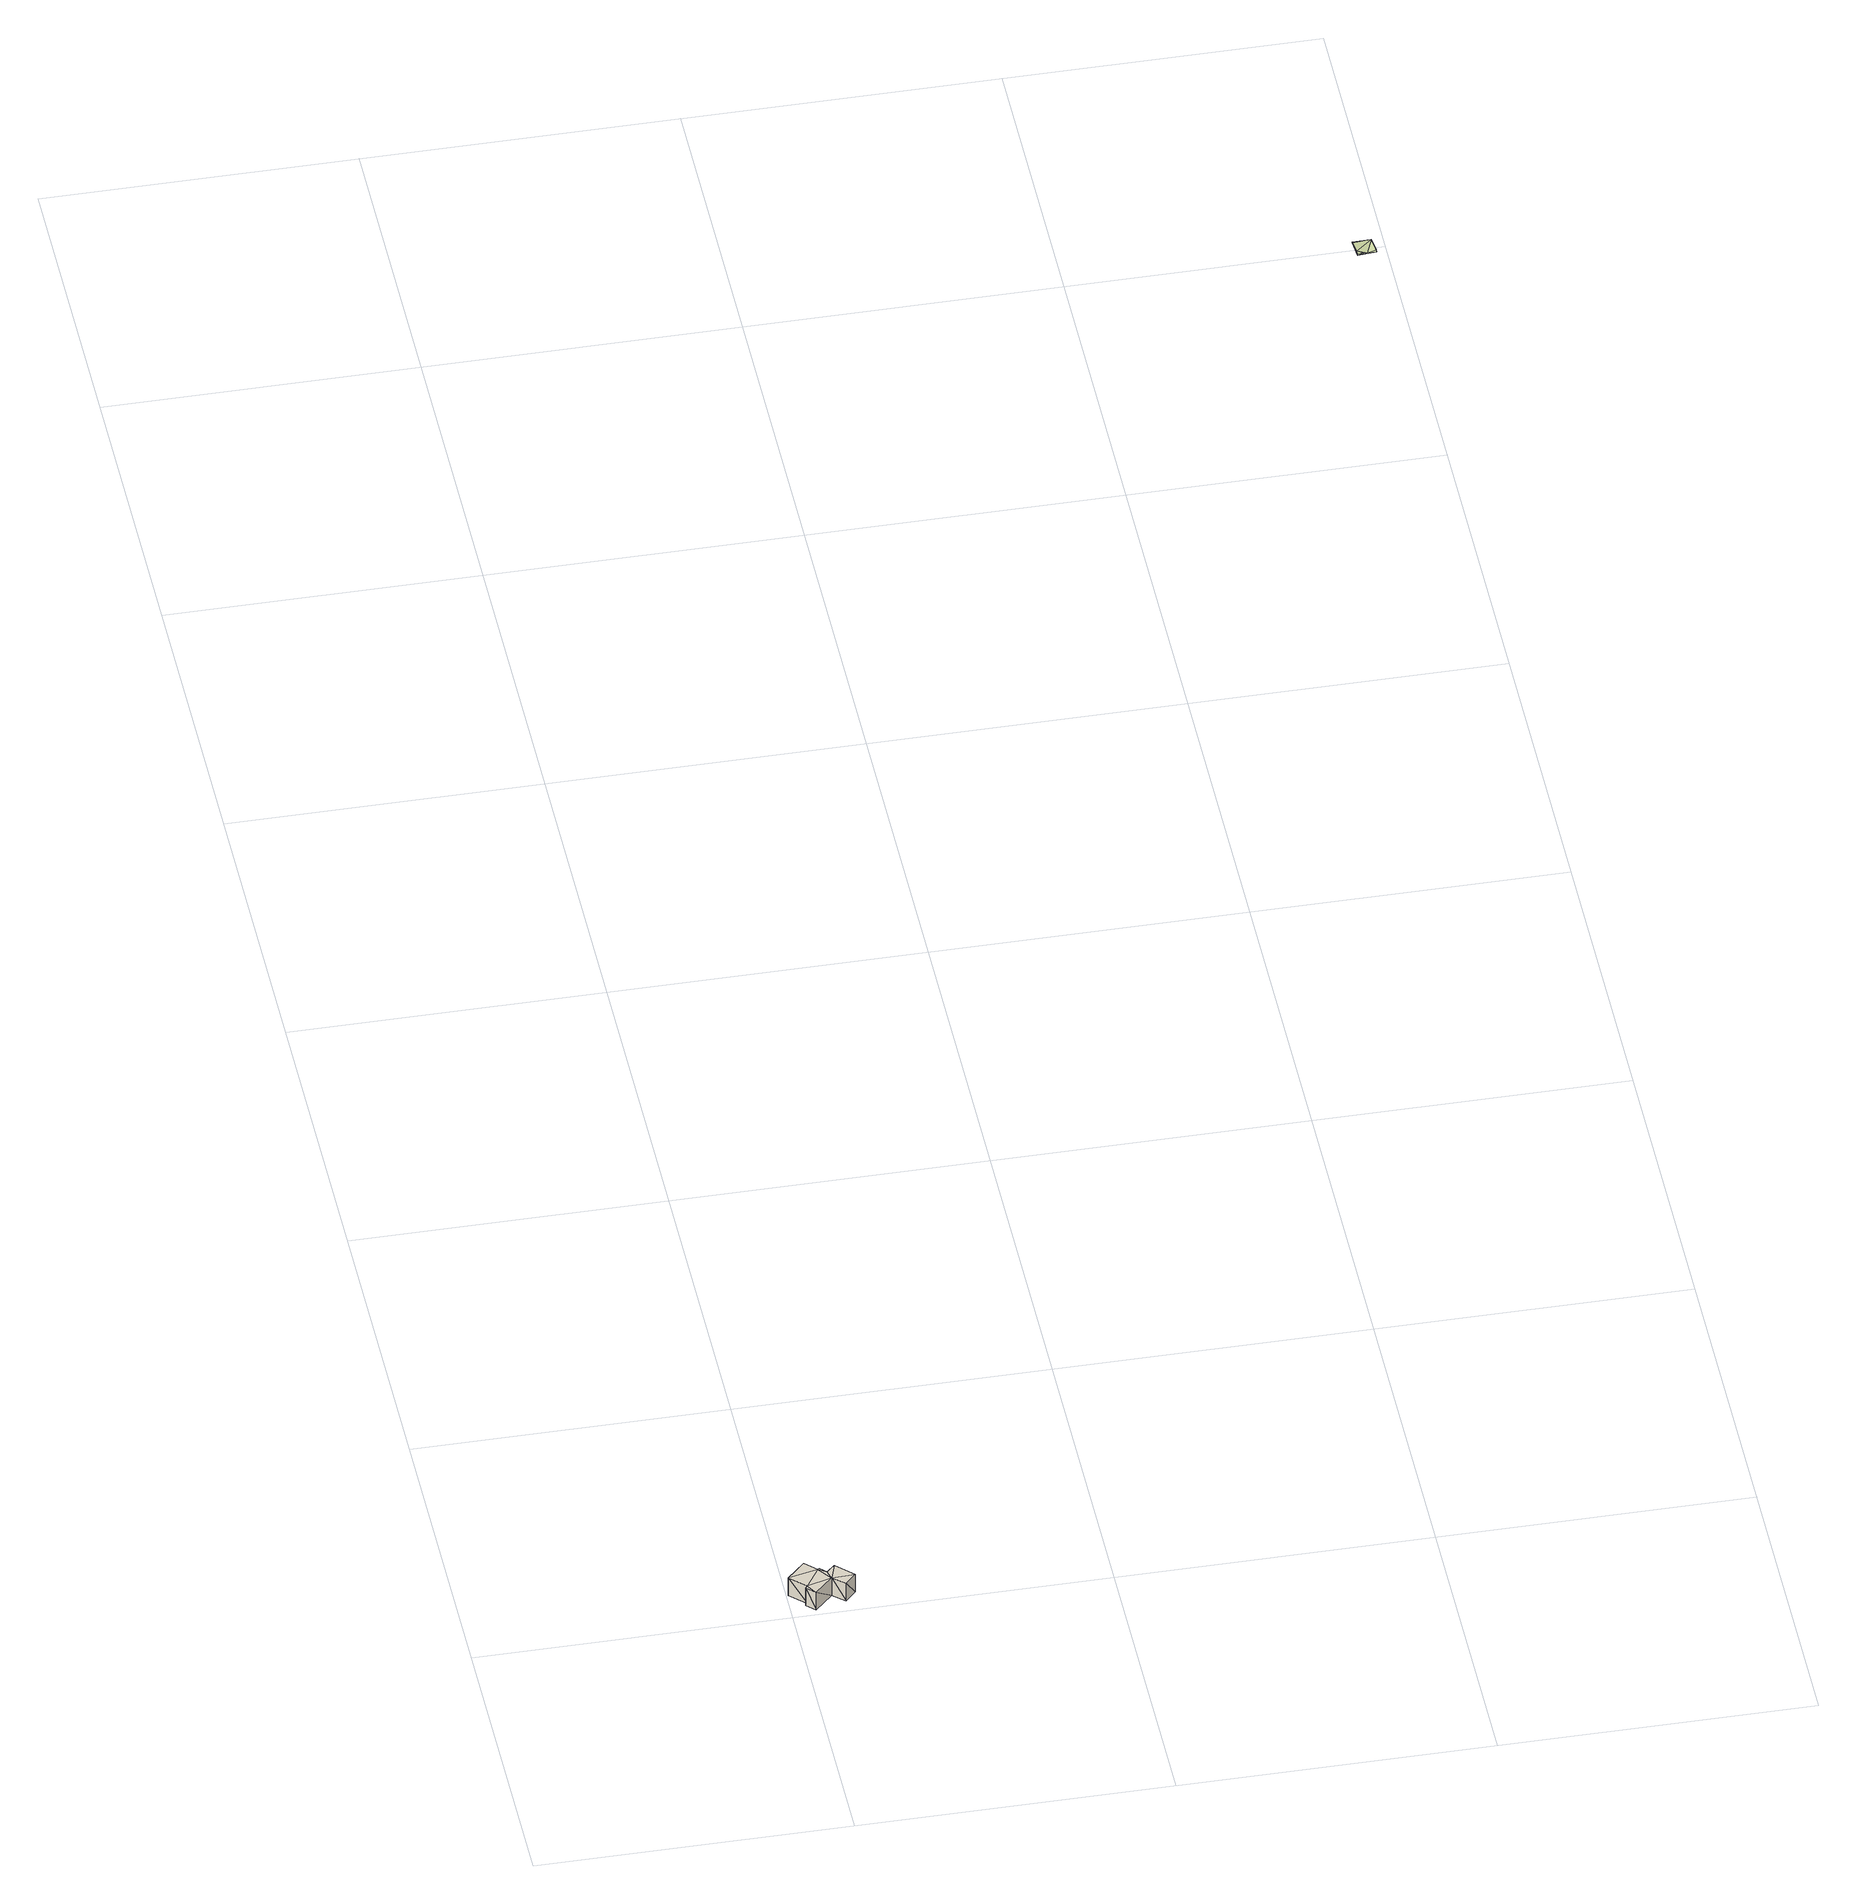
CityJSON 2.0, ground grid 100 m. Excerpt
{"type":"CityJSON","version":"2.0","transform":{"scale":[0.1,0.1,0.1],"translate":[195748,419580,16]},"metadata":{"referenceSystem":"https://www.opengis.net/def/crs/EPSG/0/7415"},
"CityObjects":{
"building1":{"type":"Building","attributes":{"3df_class":"Building","baseheight":17.85,"roofheight":6.97,"aanduidingrecordinactief":"0","pandstatus":"Pand in gebruik","aanduidingrecordcorrectie":"0","bouwjaar":"1990","begindatumtijdvakgeldigheid":"20101116","einddatumtijdvakgeldigheid":"21991231","shape_length":"59.33050302900495","shape_area":"135.8548755124892"},"geometry":[{"type":"Solid","lod":"1","boundaries":[[[[0,1,2]],[[1,3,2]],[[1,4,3]],[[0,5,1]],[[6,7,1]],[[7,6,8]],[[6,5,9]],[[5,10,9]],[[1,5,6]],[[0,11,5]],[[12,2,13]],[[12,0,2]],[[13,3,14]],[[13,2,3]],[[14,4,15]],[[14,3,4]],[[15,1,16]],[[15,4,1]],[[16,7,17]],[[16,1,7]],[[17,8,18]],[[17,7,8]],[[18,6,19]],[[18,8,6]],[[19,9,20]],[[19,6,9]],[[20,10,21]],[[20,9,10]],[[21,5,22]],[[21,10,5]],[[22,11,23]],[[22,5,11]],[[23,0,12]],[[23,11,0]],[[16,12,13]],[[14,16,13]],[[15,16,14]],[[22,12,16]],[[17,19,16]],[[19,17,18]],[[22,19,20]],[[21,22,20]],[[22,16,19]],[[23,12,22]]]]}]},
"landuse1":{"type":"LandUse","attributes":{"3df_class":"Terrain","bgt_status":"bestaand","identificatiebagpnd":"0241100000000589","relatievehoogteligging":"0"},"geometry":[{"type":"MultiSurface","lod":"1","boundaries":[[[24,25,26]],[[27,28,29]],[[26,27,30]],[[25,27,26]],[[24,26,31]],[[32,27,33]],[[29,28,30]],[[27,29,30]],[[30,28,34]],[[26,30,34]],[[25,24,34]],[[32,25,34]],[[31,26,34]],[[24,31,34]],[[33,27,25]],[[32,33,25]]]}]}
},
"vertices":[
[125,93,88],[134,62,88],[152,119,88],[207,64,88],[171,27,88],[99,109,88],[53,38,88],[74,3,88],[46,31,88],[3,87,88],[62,146,88],[104,114,88],[125,93,18],[152,119,18],[207,64,18],[171,27,18],[134,62,18],[74,3,18],[46,31,18],[53,38,18],[3,87,18],[62,146,18],[99,109,18],[104,114,18],
[2929,5978,6],[2939,5978,5],[2909,5993,6],[2963,6043,2],[2903,6039,2],[2904,6038,5],[2904,6033,5],[2909,5978,5],[2969,5980,2],[2968,5988,4],[2908,5975,2]
]}
